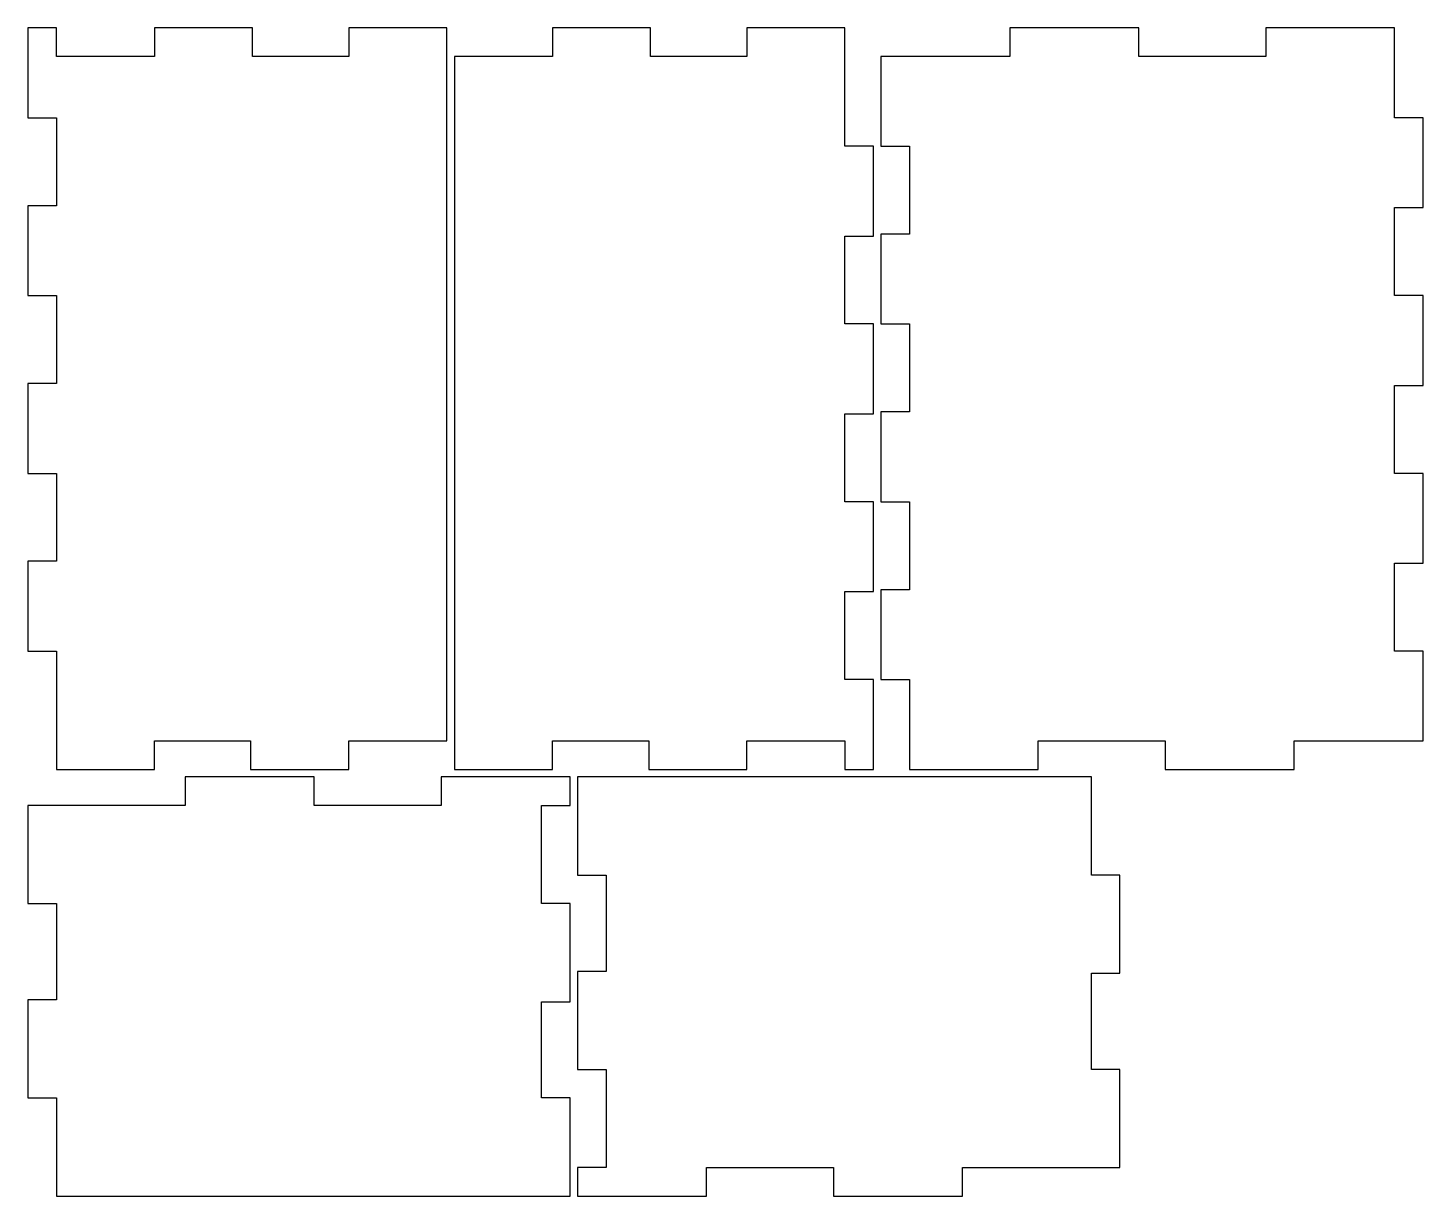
# Model space of a CAD drawing. Header units: metres. Extents: x 0 to 147, y 0 to 123.
import ezdxf

# ---------------------------------------------------------------- set-up
doc = ezdxf.new("R2010")
doc.units = ezdxf.units.M

msp = doc.modelspace()

# ---------------------------------------------------------------- linework, layer by layer
for p, q in [((2.9, 123.1), (-0.1, 123.1)), ((-0.1, 123.1), (-0.1, 113.62)), ((2.9, 120.1), (2.9, 123.1)), ((23.6, 123.1), (13.25, 123.1)), ((13.25, 123.1), (13.25, 120.1)), ((23.6, 120.1), (23.6, 123.1)), ((44.1, 123.1), (33.75, 123.1)), ((33.75, 123.1), (33.75, 120.1)), ((44.1, 47.9), (44.1, 123.1)), ((65.6, 123.1), (55.25, 123.1)), ((55.25, 123.1), (55.25, 120.1)), ((65.6, 120.1), (65.6, 123.1)), ((86.1, 123.1), (75.75, 123.1)), ((75.75, 123.1), (75.75, 120.1)), ((86.1, 110.62), (86.1, 123.1)), ((117.1, 123.1), (103.5, 123.1)), ((103.5, 123.1), (103.5, 120.1)), ((117.1, 120.1), (117.1, 123.1)), ((144.1, 123.1), (130.5, 123.1)), ((130.5, 123.1), (130.5, 120.1)), ((144.1, 113.62), (144.1, 123.1)), ((13.25, 120.1), (2.9, 120.1)), ((33.75, 120.1), (23.6, 120.1)), ((55.25, 120.1), (44.9, 120.1)), ((44.9, 120.1), (44.9, 44.9)), ((75.75, 120.1), (65.6, 120.1)), ((103.5, 120.1), (89.9, 120.1)), ((89.9, 120.1), (89.9, 110.62)), ((130.5, 120.1), (117.1, 120.1)), ((-0.1, 113.62), (2.9, 113.62)), ((2.9, 113.62), (2.9, 104.35)), ((147.1, 113.62), (144.1, 113.62)), ((147.1, 104.15), (147.1, 113.62)), ((89.1, 110.62), (86.1, 110.62)), ((89.1, 101.15), (89.1, 110.62)), ((89.9, 110.62), (92.9, 110.62)), ((92.9, 110.62), (92.9, 101.35)), ((2.9, 104.35), (-0.1, 104.35)), ((-0.1, 104.35), (-0.1, 94.88)), ((144.1, 94.88), (144.1, 104.15)), ((144.1, 104.15), (147.1, 104.15)), ((86.1, 91.88), (86.1, 101.15)), ((86.1, 101.15), (89.1, 101.15)), ((92.9, 101.35), (89.9, 101.35)), ((89.9, 101.35), (89.9, 91.88)), ((-0.1, 94.88), (2.9, 94.88)), ((2.9, 94.88), (2.9, 85.6)), ((147.1, 94.88), (144.1, 94.88)), ((147.1, 85.4), (147.1, 94.88)), ((89.1, 91.88), (86.1, 91.88)), ((89.1, 82.4), (89.1, 91.88)), ((89.9, 91.88), (92.9, 91.88)), ((92.9, 91.88), (92.9, 82.6)), ((2.9, 85.6), (-0.1, 85.6)), ((-0.1, 85.6), (-0.1, 76.12)), ((144.1, 76.12), (144.1, 85.4)), ((144.1, 85.4), (147.1, 85.4)), ((92.9, 82.6), (89.9, 82.6)), ((89.9, 82.6), (89.9, 73.12)), ((86.1, 73.12), (86.1, 82.4)), ((86.1, 82.4), (89.1, 82.4)), ((-0.1, 76.12), (2.9, 76.12)), ((2.9, 76.12), (2.9, 66.85)), ((147.1, 76.12), (144.1, 76.12)), ((147.1, 66.65), (147.1, 76.12)), ((89.1, 73.12), (86.1, 73.12)), ((89.1, 63.65), (89.1, 73.12)), ((89.9, 73.12), (92.9, 73.12)), ((92.9, 73.12), (92.9, 63.85)), ((2.9, 66.85), (-0.1, 66.85)), ((-0.1, 66.85), (-0.1, 57.38)), ((144.1, 57.38), (144.1, 66.65)), ((144.1, 66.65), (147.1, 66.65)), ((86.1, 54.38), (86.1, 63.65)), ((86.1, 63.65), (89.1, 63.65)), ((92.9, 63.85), (89.9, 63.85)), ((89.9, 63.85), (89.9, 54.38)), ((-0.1, 57.38), (2.9, 57.38)), ((2.9, 57.38), (2.9, 44.9)), ((147.1, 57.38), (144.1, 57.38)), ((147.1, 47.9), (147.1, 57.38)), ((89.1, 54.38), (86.1, 54.38)), ((89.1, 44.9), (89.1, 54.38)), ((89.9, 54.38), (92.9, 54.38)), ((92.9, 54.38), (92.9, 44.9)), ((13.25, 47.9), (23.4, 47.9)), ((13.25, 44.9), (13.25, 47.9)), ((23.4, 47.9), (23.4, 44.9)), ((33.75, 44.9), (33.75, 47.9)), ((33.75, 47.9), (44.1, 47.9)), ((55.25, 47.9), (65.4, 47.9)), ((55.25, 44.9), (55.25, 47.9)), ((65.4, 47.9), (65.4, 44.9)), ((75.75, 44.9), (75.75, 47.9)), ((75.75, 47.9), (86.1, 47.9)), ((86.1, 47.9), (86.1, 44.9)), ((106.5, 47.9), (119.9, 47.9)), ((106.5, 44.9), (106.5, 47.9)), ((119.9, 47.9), (119.9, 44.9)), ((133.5, 44.9), (133.5, 47.9)), ((133.5, 47.9), (147.1, 47.9)), ((2.9, 44.9), (13.25, 44.9)), ((23.4, 44.9), (33.75, 44.9)), ((44.9, 44.9), (55.25, 44.9)), ((65.4, 44.9), (75.75, 44.9)), ((86.1, 44.9), (89.1, 44.9)), ((92.9, 44.9), (106.5, 44.9)), ((119.9, 44.9), (133.5, 44.9)), ((30.1, 44.1), (16.5, 44.1)), ((16.5, 44.1), (16.5, 41.1)), ((30.1, 41.1), (30.1, 44.1)), ((57.1, 44.1), (43.5, 44.1)), ((43.5, 44.1), (43.5, 41.1)), ((57.1, 41.1), (57.1, 44.1)), ((112.1, 44.1), (57.9, 44.1)), ((57.9, 44.1), (57.9, 33.75)), ((112.1, 33.75), (112.1, 44.1)), ((16.5, 41.1), (-0.1, 41.1)), ((-0.1, 41.1), (-0.1, 30.75)), ((43.5, 41.1), (30.1, 41.1)), ((54.1, 30.75), (54.1, 41.1)), ((54.1, 41.1), (57.1, 41.1)), ((57.9, 33.75), (60.9, 33.75)), ((60.9, 33.75), (60.9, 23.6)), ((115.1, 33.75), (112.1, 33.75)), ((115.1, 23.4), (115.1, 33.75)), ((-0.1, 30.75), (2.9, 30.75)), ((2.9, 30.75), (2.9, 20.6)), ((57.1, 30.75), (54.1, 30.75)), ((57.1, 20.4), (57.1, 30.75)), ((60.9, 23.6), (57.9, 23.6)), ((57.9, 23.6), (57.9, 13.25)), ((112.1, 13.25), (112.1, 23.4)), ((112.1, 23.4), (115.1, 23.4)), ((2.9, 20.6), (-0.1, 20.6)), ((-0.1, 20.6), (-0.1, 10.25)), ((54.1, 10.25), (54.1, 20.4)), ((54.1, 20.4), (57.1, 20.4)), ((57.9, 13.25), (60.9, 13.25)), ((60.9, 13.25), (60.9, 2.9)), ((115.1, 13.25), (112.1, 13.25)), ((115.1, 2.9), (115.1, 13.25)), ((-0.1, 10.25), (2.9, 10.25)), ((2.9, 10.25), (2.9, -0.1)), ((57.1, 10.25), (54.1, 10.25)), ((57.1, -0.1), (57.1, 10.25)), ((60.9, 2.9), (57.9, 2.9)), ((57.9, 2.9), (57.9, -0.1)), ((71.5, 2.9), (84.9, 2.9)), ((71.5, -0.1), (71.5, 2.9)), ((84.9, 2.9), (84.9, -0.1)), ((98.5, -0.1), (98.5, 2.9)), ((98.5, 2.9), (115.1, 2.9)), ((2.9, -0.1), (57.1, -0.1)), ((57.9, -0.1), (71.5, -0.1)), ((84.9, -0.1), (98.5, -0.1))]:
    msp.add_line(p, q)

doc.saveas('drawing.dxf')
